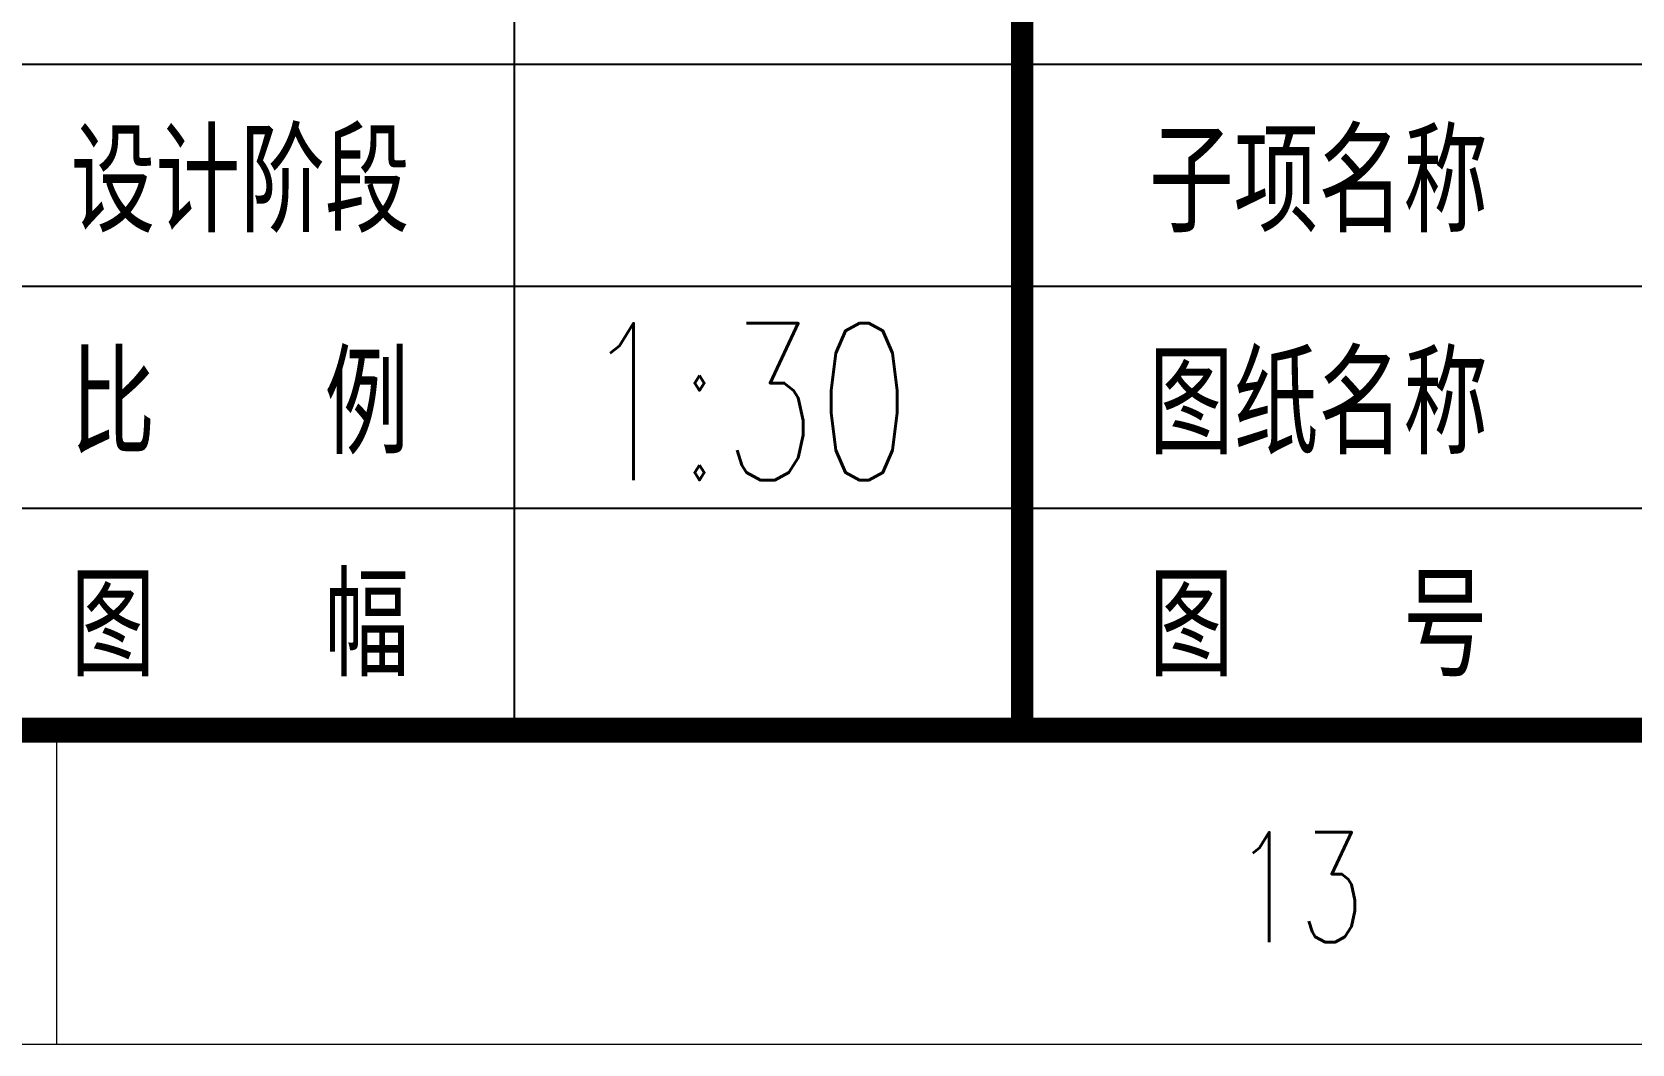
# Model space of a CAD drawing. Header units: millimetres. Extents: x 70541 to 102095, y 10027 to 51525.
# Drawn here: x 97529 to 99059, y 33693 to 34661 of the extents above; entities that cross this region are included whole.
import ezdxf
from ezdxf.enums import TextEntityAlignment as Align

# ---------------------------------------------------------------- set-up
doc = ezdxf.new("R2010")
doc.units = ezdxf.units.MM
doc.header["$LTSCALE"] = 10
doc.layers.add('CIE-00', color=7, linetype='Continuous')
doc.layers.add('TK-ABCD-TTLB-E', color=3, linetype='Continuous')
doc.styles.add('simhztxt', font='simplex.shx', dxfattribs={"width": 0.8, "bigfont": 'hztxt.shx'})
doc.styles.add('图框标题1', font='simfang.ttf', dxfattribs={"width": 0.7})

msp = doc.modelspace()

# ---------------------------------------------------------------- linework, layer by layer
at = {"layer": 'CIE-00', "color": 7}
for p, q in [((97990.7, 33992.8), (97990.7, 35054.6)), ((96322.1, 34629.9), (101782.8, 34629.9)), ((96322.1, 34417.5), (101782.8, 34417.5)), ((96322.1, 34205.2), (101782.8, 34205.2))]:
    msp.add_line(p, q, dxfattribs=at)
at = {"layer": 'CIE-00', "const_width": 21.2}
msp.add_lwpolyline([(101782.8, 33992.8), (101782.8, 35691.7), (96322.1, 35691.7), (96322.1, 33992.8)], close=True, dxfattribs=at)
at = {"layer": 'CIE-00', "color": 7, "linetype": 'Continuous', "const_width": 21.2}
msp.add_lwpolyline([(98476.1, 33992.8), (98476.1, 35691.7)], dxfattribs=at)
at = {"layer": 'TK-ABCD-TTLB-E', "color": 3, "linetype": 'Continuous', "lineweight": 18}
for p, q in [((97552.8, 33692.8), (97552.8, 33992.8)), ((70552.8, 33692.8), (102082.8, 33692.8))]:
    msp.add_line(p, q, dxfattribs=at)
at = {"layer": 'TK-ABCD-TTLB-E', "color": 3, "linetype": 'Continuous', "const_width": 24}
msp.add_lwpolyline([(71302.8, 33992.8), (71302.8, 51212.8), (101782.8, 51212.8), (101782.8, 33992.8), (71302.8, 33992.8)], dxfattribs=at)

# ---------------------------------------------------------------- texts
at = {"layer": 'CIE-00', "style": '图框标题1', "width": 0.7}
for s, p in [('设计阶段', (97565.9, 34478.2)), ('子项名称', (98597.4, 34478.2)), ('比    例', (97565.9, 34265.9)), ('图纸名称', (98597.4, 34265.9)), ('图    幅', (97565.9, 34053.5)), ('图    号', (98597.4, 34053.5))]:
    msp.add_text(s, height=84.94, dxfattribs=at).set_placement(p)
at = {"layer": 'TK-ABCD-TTLB-E', "color": 0, "linetype": 'Continuous', "style": 'simhztxt', "width": 0.7}
msp.add_text('1:30', height=150, dxfattribs=at).set_placement((98212.5, 34307), align=Align.MIDDLE_CENTER)
at = {"layer": 'TK-ABCD-TTLB-E', "color": 3, "linetype": 'Continuous', "lineweight": 18, "style": 'simhztxt', "width": 0.7}
msp.add_text('13', height=105, dxfattribs=at).set_placement((98677.8, 33790.3))

doc.saveas('drawing.dxf')
